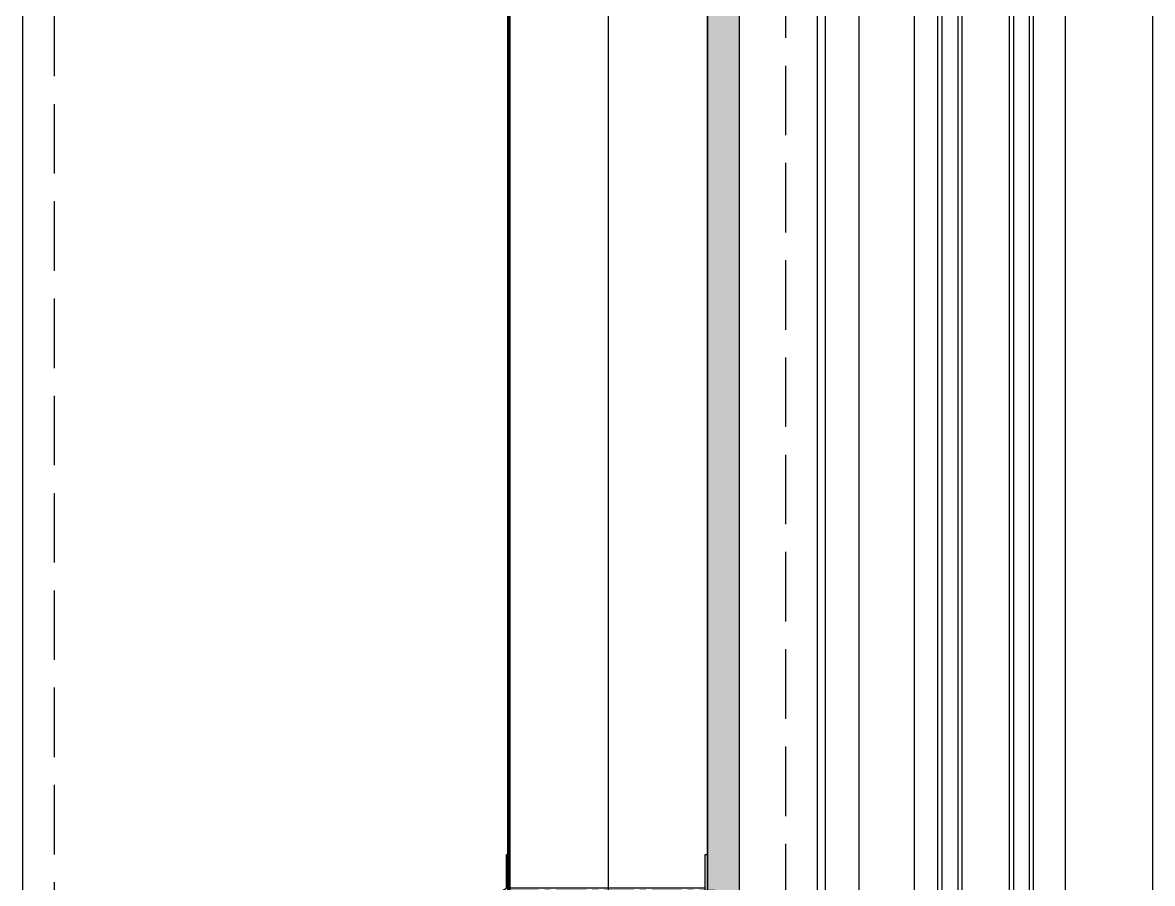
# Model space of a CAD drawing. Extents: x 220580 to 2027826, y -309201 to 71987.
# Drawn here: x 361491.2 to 361775.6, y -153570.7 to -153353.8 of the extents above; entities that cross this region are included whole.
import ezdxf

# ---------------------------------------------------------------- set-up
doc = ezdxf.new("R2010")
doc.units = 0
doc.linetypes.add('ZN-CENTER', pattern=[2, 1.25, -0.25, 0.25, -0.25])
doc.linetypes.add('ZN-DASH', pattern=[0.35, 0.25, -0.1])
for name, color, linetype in [('!ZN1-填充-8', 8, 'Continuous'), ('!ZN3-其它材质幕墙-60', 60, 'Continuous'), ('!ZN3-玻璃幕墙-4', 4, 'Continuous'), ('!ZN4-配件-11', 11, 'Continuous'), ('!ZN5-钢材投影-40', 40, 'Continuous'), ('!ZN5-铝材投影-112', 112, 'Continuous'), ('!ZN6-虚线-8', 8, 'ZN-DASH'), ('BM', 8, '保温棉')]:
    doc.layers.add(name, color=color, linetype=linetype)
doc.linetypes.add('保温棉', pattern='A,0.006248399999999999,-6.2484,[134,ltypeshp.shx,S=6.2484,R=0,X=-6.2484,Y=0],-12.4968,[134,ltypeshp.shx,S=6.2484,R=180,X=6.2484,Y=0],-6.2484', length=24.9998484)

# ---------------------------------------------------------------- blocks, each defined once
blk = doc.blocks.new('*U2032')
at = {"layer": '!ZN1-填充-8'}
for p, q in [((-23, -8.000001027907274), (-23.00000000001455, -774.9999999505708)), ((-19.00000102947524, -7.999999998435669), (-19.00000102947524, -774.9999989211028)), ((-4.999999091349309, -7.999999998435669), (-4.999999091363861, -774.9999989211028)), ((-1.000000120824552, -8.000001027907274), (-1.000000120839104, -774.9999999505708))]:
    blk.add_line(p, q, dxfattribs=at)
at = {"layer": '!ZN3-玻璃幕墙-4'}
for points in [[(-24.00000000001455, -774.9999999505708), (-24, -9.000001027907274), (-23, -8.000001027907274), (-19, -8.000001027907274), (-18, -9.000001027907274), (-18.00000000001455, -774.9999999505708)], [(-6.000000000014552, -774.9999999505708), (-6, -9.000001027903636), (-5, -8.000001027903636), (-1, -8.000001027903636), (0, -9.000001027903636), (-1.455191522836685e-11, -774.9999999505708)]]:
    blk.add_lwpolyline(points, dxfattribs=at)
at = {"layer": '!ZN5-钢材投影-40', "ltscale": 0.3}
for p, q in [((-254.4017149738647, 624.1576055331425), (-254.4017149738647, -774.9999999505708)), ((-54.39999999999418, 624.1576055331425), (-54.39999999999418, -774.9999999505708))]:
    blk.add_line(p, q, dxfattribs=at)
at = {"layer": '!ZN5-铝材投影-112'}
for p, q in [((7.999997113627614, 624.1576055331425), (7.999997113627614, -774.9999999505708)), ((30.0000000448199, 624.1576055331425), (30.0000000448199, -774.9999999505708)), ((-52.40170605068852, -39.99999999995634), (-52.40170605068852, -774.9999999505708)), ((-43.9017349172791, -39.99999999995634), (-43.9017349172791, -774.9999999505708)), ((-30.00001585268183, -39.99999999995634), (-30.00001585268183, -774.9999999505708))]:
    blk.add_line(p, q, dxfattribs=at)
at = {"layer": '!ZN6-虚线-8', "color": 8, "linetype": 'ZN-DASH', "ltscale": 70}
for p, q in [((-246.4017149738647, -774.9999999505708), (-246.4017149738647, 624.1576055331425)), ((-62.39999999999418, 624.1576055331425), (-62.39999999999418, -774.9999999505708))]:
    blk.add_line(p, q, dxfattribs=at)
blk = doc.blocks.new('*U1909')
at = {"linetype": 'ByBlock', "ltscale": 15}
blk.add_lwpolyline([(0.599999999627471, 0.599999999627471), (0.599999999627471, 50.00000000000342, -0.414213562373095), (1.199999999254942, 50.5999999996309), (10.93635668896604, 50.5999999996309), (14.33912577864248, 51.19999999925837), (10.93635668896604, 51.79999999888584), (1.199999999254942, 51.79999999888584, 0.414213562373095), (-0.599999999627471, 50.00000000000342), (-0.599999999627471, 0.599999999627471)], format="xyb", dxfattribs=at)
at = {"color": 0, "linetype": 'ZN-CENTER', "ltscale": 6}
blk.add_lwpolyline([(16.10812437337995, 51.19999999925837), (1.199999999254942, 51.19999999925837, 0.4142135623730951), (0, 50.00000000000342), (0, -1.813810506033718)], format="xyb", dxfattribs=at)
at = {"linetype": 'ByBlock', "ltscale": 15}
for points in [[(-0.4970562745584175, 50.5999999996309), (-8.999999994412065, 50.5999999996309), (-8.999999994412065, 50.00000000000342), (-0.599999999627471, 50.00000000000342)], [(0.599999999627471, 50.00000000000342), (8.999999994412065, 50.00000000000342), (8.999999994412065, 50.5999999996309), (1.199999999254942, 50.5999999996309)]]:
    blk.add_lwpolyline(points, dxfattribs=at)
blk.add_lwpolyline([(-8.999999994412065, 0.599999999627471), (-8.999999994412065, 0), (8.999999994412065, 0), (8.999999994412065, 0.599999999627471)], close=True, dxfattribs=at)
blk = doc.blocks.new('*U2064')
at = {"layer": '!ZN1-填充-8', "ltscale": 10}
h = blk.add_hatch(dxfattribs=at)
h.set_pattern_fill('AR-CONC', color=8, scale=10)
h.set_pattern_definition([(49.99999999999999, (480.8633558811009, 0), (18.2184668996004, -1.593908553890308), [1.905, -20.955]), (355, (480.8633558811009, 0), (-3.524282597566698, 19.105664288218), [1.524, -16.764]), (100.451, (482.3815558811009, -0.132825), (14.69425016659592, 17.51166878202919), [1.619, -17.809]), (46.18420000000002, (480.8633558811009, 5.08), (27.10790408921299, -4.204232793272713), [2.857499999999999, -31.43249999999999]), (96.6356, (483.1223458811009, 4.729649999999999), (23.74042344662372, 24.74255558900492), [2.4285, -26.7135]), (351.1840000000001, (480.8633558811009, 5.08), (23.74046058139339, 24.74251178605977), [2.286, -25.146]), (21, (483.4033558811009, 3.81), (15.16148798353833, -10.22655185167625), [1.905, -20.955]), (326.0000000000001, (483.4033558811009, 3.81), (6.180202834764708, 18.41879661223193), [1.524, -16.764]), (71.4514, (484.6668058811009, 2.95779), (21.34164907701244, 8.192285771605745), [1.619, -17.809]), (37.50000000000001, (480.8633558811009, 0), (0.308860325059182, 8.455503887315311), [0, -16.5608, 0, -17.018, 0, -16.8275]), (7.499999999999999, (480.8633558811009, 0), (6.681966251030574, 10.01805748181195), [0, -9.7028, 0, -16.1798, 0, -6.4135]), (327.5, (475.1991558811009, 0), (13.55905951668714, -0.5728743992673435), [0, -6.35, 0, -19.812, 0, -26.289]), (317.5, (472.6591558811009, 0), (14.81291813860181, 2.542649103333303), [0, -8.255, 0, -13.1572, 0, -18.669])])
edge = h.paths.add_edge_path()
edge.add_line((688.0931917422051, 8), (0, 8))
edge.add_line((0, 8), (0, 0))
edge.add_line((0, 0), (688.0931917422051, 0))
at = {"layer": '!ZN1-填充-8', "const_width": 1}
blk.add_lwpolyline([(-2.999999998137127, 58), (688.0931917422051, 58)], dxfattribs=at)
at = {"layer": '!ZN3-其它材质幕墙-60', "ltscale": 20}
blk.add_lwpolyline([(688.0931917422051, 8), (0, 8), (0, 0), (688.0931917422051, 0)], dxfattribs=at)
at = {"layer": 'BM'}
blk.add_line((-2.999999998137127, 33), (688.0931917422051, 33), dxfattribs=at)
at = {"layer": 'Defpoints', "color": 8}
blk.add_lwpolyline([(688.0931917422051, 58), (-2.999999998137127, 58), (-2.999999998137127, 8), (688.0931917422051, 8)], dxfattribs=at)
at = {"layer": '!ZN4-配件-11', "color": 1}
blk.add_blockref('*U1909', (300, 8), dxfattribs=at)
blk = doc.blocks.new('20250829153651')
at = {"ltscale": 50}
blk.add_blockref('*U2032', (400.0000002481393, 12149.999999983), dxfattribs=at)
at = {"xscale": -1.000000000000008, "rotation": 90}
blk.add_blockref('*U2064', (325.9999906432349, 12106.99999998487), dxfattribs=at)

msp = doc.modelspace()

# ---------------------------------------------------------------- block references
at = {"ltscale": 30}
msp.add_blockref('20250829153651', (361345.5587373031, -165379.3509606282), dxfattribs=at)

doc.saveas('drawing.dxf')
